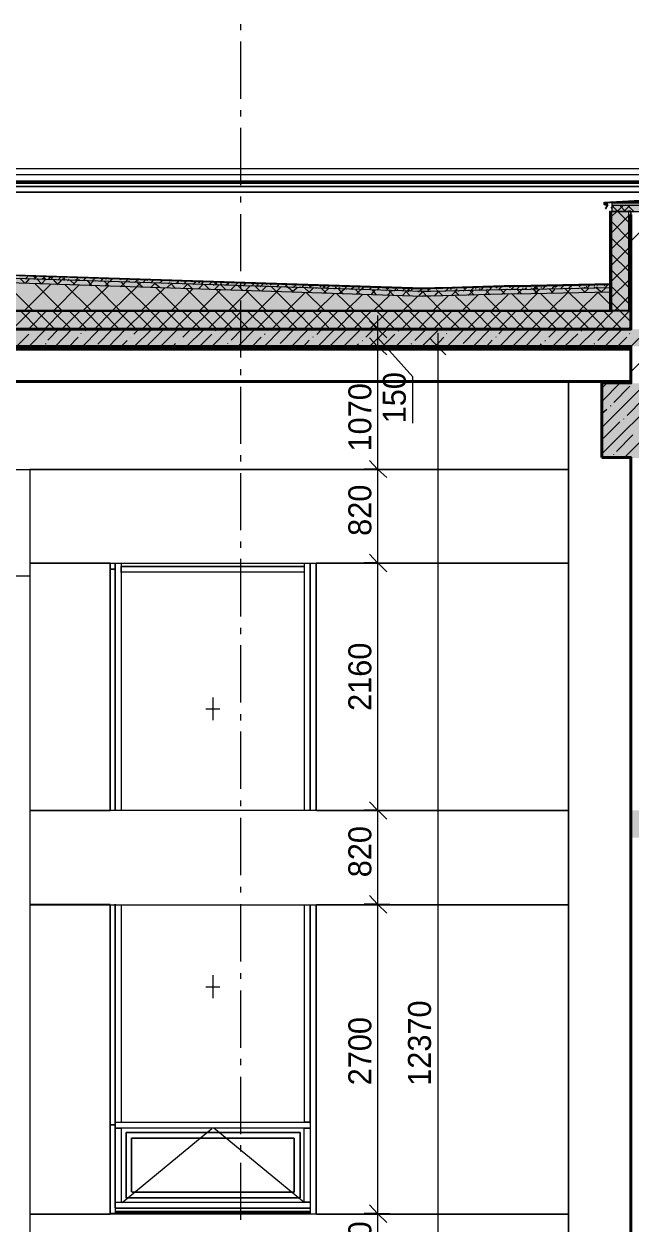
# Model space of a CAD drawing. Header units: millimetres. Extents: x -135211 to 49383, y -8033 to 228499.
# Drawn here: x -31944 to -26647, y 11553 to 22027 of the extents above; entities that cross this region are included whole.
import ezdxf

# ---------------------------------------------------------------- set-up
doc = ezdxf.new("R2010")
doc.units = ezdxf.units.MM
doc.layers.add('PDF _Геометрия', color=7, linetype='Continuous', true_color=0x1d1d1d)
doc.layers.add('PDF _Сплошная заливка', color=7, linetype='Continuous', true_color=0xffffff)
doc.layers.add('PDF _Текст', color=7, linetype='Continuous')

msp = doc.modelspace()

# ---------------------------------------------------------------- hatches: boundary and pattern name
at = {"layer": 'PDF _Сплошная заливка', "transparency": 33554559}
h = msp.add_hatch(color=256, dxfattribs=at)
h.paths.add_polyline_path([(-26864.4, 20440.4), (-26860.2, 20436.2), (-26860.2, 20440.4)])
h.paths.add_polyline_path([(-26877.1, 20423.5), (-26872.9, 20419.2), (-26872.9, 20423.5)])
h.paths.add_polyline_path([(-26860.2, 20448.9), (-26856, 20444.6), (-26856, 20448.9)])
h.paths.add_polyline_path([(-26868.7, 20427.7), (-26864.4, 20436.2), (-26868.7, 20436.2)])
h.paths.add_polyline_path([(-26872.9, 20427.7), (-26868.7, 20423.5), (-26868.7, 20427.7)])
h.paths.add_polyline_path([(-26881.4, 20457.3), (-26881.4, 20472.7), (-26882.7, 20472.7), (-26882.7, 20453.5), (-26851.8, 20457.3)])
h = msp.add_hatch(color=256, dxfattribs=at)
h.paths.add_polyline_path([(-33514.6, 19877.4), (-33628.9, 19873.2), (-33739, 19868.9), (-33967.5, 19860.5), (-34077.6, 19856.2), (-34306.2, 19847.8), (-34416.2, 19843.5), (-34530.5, 19839.3), (-34640.6, 19835.1), (-34869.2, 19826.6), (-34979.2, 19822.4), (-35207.8, 19813.9), (-35317.9, 19809.7), (-35546.5, 19801.2), (-35656.5, 19797), (-35770.8, 19792.7), (-35880.9, 19788.5), (-36109.5, 19780), (-36219.5, 19775.8), (-36448.1, 19767.3), (-36558.2, 19763.1), (-36672.5, 19758.9), (-36782.5, 19754.6), (-37011.1, 19746.2), (-37121.2, 19741.9), (-37349.8, 19733.5), (-37459.8, 19729.2), (-37688.4, 19720.8), (-37798.5, 19716.5), (-37798.5, 19720.8), (-37989, 19725), (-38378.4, 19733.5), (-38568.9, 19737.7), (-38958.3, 19746.2), (-39148.8, 19750.4), (-39538.3, 19758.9), (-39728.7, 19763.1), (-40118.2, 19771.6), (-40308.7, 19775.8), (-40698.1, 19784.3), (-40888.6, 19788.5), (-41278.1, 19797), (-41477, 19801.2), (-42289.8, 19818.1), (-42488.7, 19822.4), (-43504.6, 19843.5), (-43703.6, 19847.8), (-44516.4, 19864.7), (-44719.5, 19864.7), (-44719.5, 19839.3), (-44512.1, 19839.3), (-44308.9, 19835.1), (-44101.5, 19830.8), (-43695.1, 19822.4), (-43487.7, 19818.1), (-43284.5, 19813.9), (-43077.1, 19809.7), (-42670.7, 19801.2), (-42463.3, 19797), (-42056.9, 19788.5), (-41849.5, 19784.3), (-41646.3, 19780), (-41438.9, 19775.8), (-41032.5, 19767.3), (-40825.1, 19763.1), (-40621.9, 19758.9), (-40414.5, 19754.6), (-40008.1, 19746.2), (-39800.7, 19741.9), (-39394.3, 19733.5), (-39186.9, 19729.2), (-38983.7, 19725), (-38776.3, 19720.8), (-38369.9, 19712.3), (-38162.5, 19708.1), (-37756.1, 19699.6), (-37688.4, 19695.4), (-37688.4, 19699.6), (-37569.9, 19703.8), (-37455.6, 19708.1), (-37337.1, 19712.3), (-37108.5, 19720.8), (-36990, 19725), (-36761.4, 19733.5), (-36642.8, 19737.7), (-36414.3, 19746.2), (-36295.7, 19750.4), (-36067.1, 19758.9), (-35948.6, 19763.1), (-35720, 19771.6), (-35601.5, 19775.8), (-35487.2, 19780), (-35368.7, 19784.3), (-35140.1, 19792.7), (-35021.6, 19797), (-34793, 19805.4), (-34674.5, 19809.7), (-34445.9, 19818.1), (-34327.4, 19822.4), (-34098.8, 19830.8), (-33980.2, 19835.1), (-33751.7, 19843.5), (-33633.1, 19847.8), (-33518.8, 19852), (-33269.1, 19852), (-33133.6, 19847.8), (-33002.4, 19843.5), (-32866.9, 19839.3), (-32735.7, 19835.1), (-32600.3, 19830.8), (-32469, 19826.6), (-32333.6, 19822.4), (-32202.4, 19818.1), (-32066.9, 19813.9), (-31935.7, 19809.7), (-31800.2, 19805.4), (-31669, 19801.2), (-31533.5, 19797), (-31402.3, 19792.7), (-31266.8, 19788.5), (-31135.6, 19784.3), (-31000.2, 19780), (-30868.9, 19775.8), (-30733.5, 19771.6), (-30602.3, 19767.3), (-30466.8, 19763.1), (-30335.6, 19758.9), (-30200.1, 19754.6), (-30068.9, 19750.4), (-29933.4, 19746.2), (-29802.2, 19741.9), (-29666.7, 19737.7), (-29535.5, 19733.5), (-29400.1, 19729.2), (-29268.8, 19725), (-29133.4, 19720.8), (-29002.2, 19716.5), (-28866.7, 19712.3), (-28735.5, 19708.1), (-28600, 19703.8), (-28468.8, 19699.6), (-28396.8, 19695.4), (-28396.8, 19699.6), (-28219, 19703.8), (-27351.3, 19725), (-27088.8, 19729.2), (-26830.6, 19729.2), (-26830.6, 19754.6), (-27038, 19754.6), (-27249.7, 19750.4), (-27457.1, 19746.2), (-27668.7, 19741.9), (-27825.4, 19737.7), (-28307.9, 19725), (-28595.8, 19720.8), (-28595.8, 19725), (-28858.2, 19733.5), (-28985.2, 19737.7), (-29247.7, 19746.2), (-29374.7, 19750.4), (-29637.1, 19758.9), (-29764.1, 19763.1), (-30026.6, 19771.6), (-30153.5, 19775.8), (-30416, 19784.3), (-30543, 19788.5), (-30936.7, 19801.2), (-31063.7, 19805.4), (-31326.1, 19813.9), (-31453.1, 19818.1), (-31715.5, 19826.6), (-31842.5, 19830.8), (-32105, 19839.3), (-32232, 19843.5), (-32494.4, 19852), (-32621.4, 19856.2), (-32883.9, 19864.7), (-33010.9, 19868.9), (-33273.3, 19877.4)])
h.paths.add_polyline_path([(-49883.9, 19979), (-50082.1, 19983.1), (-50483, 19983.1), (-50483, 19962), (-50281.8, 19962), (-49659.5, 19949.3), (-49456.3, 19945.1), (-48834.1, 19932.4), (-48630.9, 19928.2), (-48008.6, 19915.5), (-47805.4, 19911.3), (-47183.2, 19898.6), (-46980, 19894.3), (-46357.7, 19881.6), (-46154.5, 19877.4), (-46014.9, 19873.2), (-45879.4, 19868.9), (-45879.4, 19894.3), (-46277.3, 19902.8), (-46480.5, 19907), (-46878.4, 19915.5), (-47081.6, 19919.7), (-47479.5, 19928.2), (-47682.7, 19932.4), (-48080.6, 19940.9), (-48283.8, 19945.1), (-48681.7, 19953.6), (-48884.9, 19957.8), (-49282.8, 19966.3), (-49486, 19970.5)])
h = msp.add_hatch(color=256, dxfattribs=at)
h.paths.add_polyline_path([(-33518.8, 19852), (-33633.1, 19847.8), (-33751.7, 19843.5), (-33980.2, 19835.1), (-34098.8, 19830.8), (-34327.4, 19822.4), (-34445.9, 19818.1), (-34674.5, 19809.7), (-34793, 19805.4), (-35021.6, 19797), (-35140.1, 19792.7), (-35368.7, 19784.3), (-35487.2, 19780), (-35601.5, 19775.8), (-35720, 19771.6), (-35948.6, 19763.1), (-36067.1, 19758.9), (-36295.7, 19750.4), (-36414.3, 19746.2), (-36642.8, 19737.7), (-36761.4, 19733.5), (-36990, 19725), (-37108.5, 19720.8), (-37337.1, 19712.3), (-37455.6, 19708.1), (-37569.9, 19703.8), (-37688.4, 19699.6), (-37798.5, 19695.4), (-37798.5, 19699.6), (-38204.8, 19708.1), (-38412.3, 19712.3), (-38818.6, 19720.8), (-39026.1, 19725), (-39432.4, 19733.5), (-39639.9, 19737.7), (-40046.2, 19746.2), (-40253.6, 19750.4), (-40660, 19758.9), (-40867.4, 19763.1), (-41070.6, 19767.3), (-41278.1, 19771.6), (-41477, 19775.8), (-42289.8, 19792.7), (-42488.7, 19797), (-43504.6, 19818.1), (-43703.6, 19822.4), (-44516.4, 19839.3), (-44719.5, 19839.3), (-44719.5, 19801.2), (-44520.6, 19801.2), (-37756.1, 19657.3), (-37684.2, 19653), (-37684.2, 19657.3), (-37455.6, 19665.7), (-37345.5, 19670), (-37116.9, 19678.4), (-37006.9, 19682.7), (-36892.6, 19686.9), (-36782.5, 19691.1), (-36553.9, 19699.6), (-36443.9, 19703.8), (-36329.6, 19708.1), (-36219.5, 19712.3), (-35990.9, 19720.8), (-35880.9, 19725), (-35766.6, 19729.2), (-35656.5, 19733.5), (-35428, 19741.9), (-35317.9, 19746.2), (-35203.6, 19750.4), (-35093.5, 19754.6), (-34865, 19763.1), (-34754.9, 19767.3), (-34640.6, 19771.6), (-34530.5, 19775.8), (-34302, 19784.3), (-34191.9, 19788.5), (-34077.6, 19792.7), (-33967.5, 19797), (-33739, 19805.4), (-33628.9, 19809.7), (-33514.6, 19813.9), (-33273.3, 19813.9), (-33010.9, 19805.4), (-32883.9, 19801.2), (-32621.4, 19792.7), (-32494.4, 19788.5), (-32232, 19780), (-32105, 19775.8), (-31842.5, 19767.3), (-31715.5, 19763.1), (-31453.1, 19754.6), (-31326.1, 19750.4), (-31063.7, 19741.9), (-30936.7, 19737.7), (-30543, 19725), (-30416, 19720.8), (-30153.5, 19712.3), (-30026.6, 19708.1), (-29764.1, 19699.6), (-29637.1, 19695.4), (-29374.7, 19686.9), (-29247.7, 19682.7), (-28985.2, 19674.2), (-28858.2, 19670), (-28595.8, 19661.5), (-28468.8, 19657.3), (-28396.8, 19653), (-28396.8, 19657.3), (-28219, 19661.5), (-27004.1, 19691.1), (-26830.6, 19691.1), (-26830.6, 19729.2), (-27038, 19729.2), (-27249.7, 19725), (-27457.1, 19720.8), (-27668.7, 19716.5), (-28265.6, 19703.8), (-28600, 19699.6), (-28600, 19703.8), (-28735.5, 19708.1), (-28866.7, 19712.3), (-29002.2, 19716.5), (-29133.4, 19720.8), (-29268.8, 19725), (-29400.1, 19729.2), (-29535.5, 19733.5), (-29666.7, 19737.7), (-29802.2, 19741.9), (-29933.4, 19746.2), (-30068.9, 19750.4), (-30200.1, 19754.6), (-30335.6, 19758.9), (-30466.8, 19763.1), (-30602.3, 19767.3), (-30733.5, 19771.6), (-30868.9, 19775.8), (-31000.2, 19780), (-31135.6, 19784.3), (-31266.8, 19788.5), (-31402.3, 19792.7), (-31533.5, 19797), (-31669, 19801.2), (-31800.2, 19805.4), (-31935.7, 19809.7), (-32066.9, 19813.9), (-32202.4, 19818.1), (-32333.6, 19822.4), (-32469, 19826.6), (-32600.3, 19830.8), (-32735.7, 19835.1), (-32866.9, 19839.3), (-33002.4, 19843.5), (-33133.6, 19847.8), (-33269.1, 19852)])
h.paths.add_polyline_path([(-49883.9, 19953.6), (-50082.3, 19957.7), (-50483, 19957.7), (-50483, 19923.9), (-50290.3, 19923.9), (-50091.3, 19919.7), (-49896.6, 19915.5), (-49697.6, 19911.3), (-49502.9, 19907), (-49304, 19902.8), (-49109.2, 19898.6), (-48910.3, 19894.3), (-48715.6, 19890.1), (-48516.6, 19885.9), (-48321.9, 19881.6), (-47924, 19873.2), (-47729.3, 19868.9), (-47530.3, 19864.7), (-47335.6, 19860.5), (-47136.6, 19856.2), (-46941.9, 19852), (-46742.9, 19847.8), (-46548.2, 19843.5), (-46349.3, 19839.3), (-46154.5, 19835.1), (-45879.4, 19830.8), (-45879.4, 19868.9), (-46277.3, 19877.4), (-46480.5, 19881.6), (-46878.4, 19890.1), (-47081.6, 19894.3), (-47479.5, 19902.8), (-47682.7, 19907), (-48080.6, 19915.5), (-48283.8, 19919.7), (-48681.7, 19928.2), (-48884.9, 19932.4), (-49282.8, 19940.9), (-49486, 19945.1)])
h = msp.add_hatch(color=256, dxfattribs=at)
h.paths.add_polyline_path([(-33514.6, 19813.9), (-33628.9, 19809.7), (-33739, 19805.4), (-33967.5, 19797), (-34077.6, 19792.7), (-34191.9, 19788.5), (-34302, 19784.3), (-34530.5, 19775.8), (-34640.6, 19771.6), (-34754.9, 19767.3), (-34865, 19763.1), (-35093.5, 19754.6), (-35203.6, 19750.4), (-35317.9, 19746.2), (-35428, 19741.9), (-35656.5, 19733.5), (-35766.6, 19729.2), (-35880.9, 19725), (-35990.9, 19720.8), (-36219.5, 19712.3), (-36329.6, 19708.1), (-36443.9, 19703.8), (-36553.9, 19699.6), (-36782.5, 19691.1), (-36892.6, 19686.9), (-37006.9, 19682.7), (-37116.9, 19678.4), (-37345.5, 19670), (-37455.6, 19665.7), (-37798.5, 19653), (-37798.5, 19657.3), (-37989, 19661.5), (-38378.4, 19670), (-38568.9, 19674.2), (-38958.3, 19682.7), (-39148.8, 19686.9), (-39538.3, 19695.4), (-39728.7, 19699.6), (-40118.2, 19708.1), (-40308.7, 19712.3), (-40698.1, 19720.8), (-40888.6, 19725), (-41278.1, 19733.5), (-41477, 19737.7), (-42289.8, 19754.6), (-42488.7, 19758.9), (-43504.6, 19780), (-43703.6, 19784.3), (-44516.4, 19801.2), (-44719.5, 19801.2), (-44719.5, 19526), (-26830.6, 19526), (-26830.6, 19691.1), (-27038, 19691.1), (-27249.7, 19686.9), (-27457.1, 19682.7), (-27668.7, 19678.4), (-27825.4, 19674.2), (-28307.9, 19661.5), (-28595.8, 19657.3), (-28595.8, 19661.5), (-28858.2, 19670), (-28985.2, 19674.2), (-29247.7, 19682.7), (-29374.7, 19686.9), (-29637.1, 19695.4), (-29764.1, 19699.6), (-30026.6, 19708.1), (-30153.5, 19712.3), (-30416, 19720.8), (-30543, 19725), (-30936.7, 19737.7), (-31063.7, 19741.9), (-31326.1, 19750.4), (-31453.1, 19754.6), (-31715.5, 19763.1), (-31842.5, 19767.3), (-32105, 19775.8), (-32232, 19780), (-32494.4, 19788.5), (-32621.4, 19792.7), (-32883.9, 19801.2), (-33010.9, 19805.4), (-33273.3, 19813.9)])
h.paths.add_polyline_path([(-49883.9, 19915.5), (-50081.5, 19919.6), (-50483, 19919.6), (-50483, 19526), (-45879.4, 19526), (-45879.4, 19830.8), (-46277.3, 19839.3), (-46480.5, 19843.5), (-46878.4, 19852), (-47081.6, 19856.2), (-47479.5, 19864.7), (-47682.7, 19868.9), (-48080.6, 19877.4), (-48283.8, 19881.6), (-48681.7, 19890.1), (-48884.9, 19894.3), (-49282.8, 19902.8), (-49486, 19907)])
h = msp.add_hatch(color=256, dxfattribs=at)
h.paths.add_polyline_path([(-45879.4, 19365.2), (-45879.4, 19525.2), (-50648.6, 19525.2), (-50648.6, 19365.2)])
h.paths.add_polyline_path([(-26648.6, 19365.2), (-26648.6, 19525.2), (-44719.5, 19525.2), (-44719.5, 19365.2)])
h = msp.add_hatch(color=256, dxfattribs=at)
h.paths.add_polyline_path([(-45498.4, 19212.8), (-45498.4, 19361.8), (-50895.1, 19361.8), (-50895.1, 19212.8)])
h.paths.add_polyline_path([(-26398.8, 19212.8), (-26398.8, 19361.8), (-45100.5, 19361.8), (-45100.5, 19212.8)])
h = msp.add_hatch(color=256, dxfattribs=at)
h.paths.add_polyline_path([(-93497.2, 14924.7), (-93497.2, 15163.3), (-103545.2, 15163.3), (-103545.2, 14924.7)])
h.paths.add_polyline_path([(-5550.9, 14924.7), (-5550.9, 15163.3), (-25450.6, 15163.3), (-25450.6, 14924.7)])
h.paths.add_polyline_path([(-26102.5, 14924.7), (-26102.5, 15163.3), (-26352.2, 15163.3), (-26352.2, 14924.7)])
h.paths.add_polyline_path([(-26398.8, 14924.7), (-26398.8, 15163.3), (-26648.6, 15163.3), (-26648.6, 14924.7)])

# ---------------------------------------------------------------- linework, layer by layer
at = {"layer": 'PDF _Геометрия', "color": 7, "lineweight": 9}
for points in [[(-30051.3, 21972.4), (-30051.3, 22027.4)], [(-30051.3, 21375.5), (-30051.3, 21875)], [(-30051.3, 21218.9), (-30051.3, 21273.9)], [(-30051.3, 20622), (-30051.3, 21121.5)], [(-26445.1, 20761.8), (-44737.5, 20761.8)], [(-26445.1, 20711), (-44737.5, 20711)], [(-26445.1, 20656), (-44737.5, 20656)], [(-26445.1, 20643.3), (-44737.5, 20643.3)], [(-44737.5, 20639.1), (-26445.1, 20639.1)], [(-30051.3, 20469.6), (-30051.3, 20520.4)], [(-26817.8, 20391.5), (-26445.1, 20391.5), (-26445.1, 20442.3), (-26445.1, 20463.5), (-26445.1, 20467.7), (-26445.1, 20471.9), (-26817.8, 20471.9)], [(-26445.1, 20467.7), (-26817.8, 20467.7)], [(-26445.1, 20463.5), (-26817.8, 20463.5)], [(-26445.1, 20442.3), (-26817.8, 20442.3)], [(-26813.6, 20469.8), (-26813.6, 20465.6), (-26813.6, 20461.4), (-26813.6, 20440.2), (-26813.6, 20389.4)], [(-30051.3, 19868.5), (-30051.3, 20368)], [(-26835.1, 19524.1), (-26831.2, 19524.1), (-26831.2, 20391.9), (-26835.1, 20391.9)], [(-26831.2, 20389.7), (-26831.2, 19521.9)], [(-26831.2, 19758.9), (-26831.2, 20338.9)], [(-26826.3, 19521.7), (-26822.4, 19521.7), (-26822.4, 20389.5), (-26826.3, 20389.5)], [(-26822.1, 19521.5), (-26813.6, 19521.5), (-26813.6, 20389.4), (-26822.1, 20389.4)], [(-26816.8, 19523.2), (-26664.5, 19523.2), (-26664.5, 20391.1), (-26816.8, 20391.1)], [(-26667.9, 19525.2), (-26646.9, 19525.2), (-26646.9, 20393), (-26667.9, 20393)], [(-26646.9, 20393), (-26646.9, 20363.3)], [(-28463.2, 19722), (-33399, 19878.6)], [(-44712.7, 19521.7), (-26822.4, 19521.7), (-26822.4, 19686.8), (-26822.4, 19724.9), (-26822.4, 19750.3), (-26822.4, 19754.5), (-26822.4, 19758.8), (-27660.4, 19741.8)], [(-30051.3, 19716.1), (-30051.3, 19767)], [(-28393, 19722.9), (-28465, 19722.9)], [(-28252.6, 19726.8), (-28464.4, 19722.6)], [(-27664.7, 19744), (-28393.2, 19722.9)], [(-30051.3, 19115), (-30051.3, 19614.6)], [(-44718.4, 19364.3), (-26646.9, 19364.3), (-26646.9, 19525.2), (-44718.4, 19525.2)], [(-28858, 19483.6), (-28858, 19212.7), (-28858, 18141.7), (-28858, 17324.7), (-28858, 15165.8), (-28858, 14344.6), (-28858, 11644.2), (-28858, 10962.4), (-28858, 10145.6), (-28858, 7444.6), (-28858, 6843.5), (-28858, 6475.4), (-28858, 3224.6)], [(-28858, 19365.1), (-28976.4, 19365.1)], [(-28858.4, 19365.4), (-28752.7, 19365.4)], [(-28550.9, 18542.6), (-28550.9, 18948.9), (-28855.9, 19287.6)], [(-28331.5, 19332.3), (-28331.5, 6721.4)], [(-26646.9, 19364.3), (-26646.9, 19364.3)], [(-50648.6, 19199.2), (-26646.9, 19199.2), (-26646.9, 19182.3), (-50648.6, 19182.3), (-26646.9, 19182.3)], [(-27190.9, 19195.8), (-27190.9, 19208.6), (-50093.8, 19208.6)], [(-28858, 19212.7), (-28976.4, 19212.7)], [(-28858.4, 19213), (-28752.7, 19213)], [(-28331.5, 19209.5), (-28449.9, 19209.5)], [(-28336.4, 19212.1), (-28226.3, 19212.1)], [(-30051.3, 18962.7), (-30051.3, 19013.5)], [(-26646.9, 18911.4), (-50648.6, 18911.4), (-26646.9, 18911.4), (-26646.9, 18898.7), (-50648.6, 18898.7)], [(-32042.3, 18137.5), (-27190.9, 18137.5), (-27190.9, 18895.3), (-27190.9, 6838.9), (-27190.9, 7439.9), (-31894, 7439.9), (-27190.9, 7439.9), (-27190.9, 10140.4), (-31894, 10140.4), (-27190.9, 10140.4), (-27190.9, 10957.9), (-31894, 10957.9), (-27190.9, 10957.9), (-27190.9, 11639.2), (-27190.9, 14340.1), (-29392.6, 14340.1)], [(-30051.3, 18361.6), (-30051.3, 18861.1)], [(-30051.3, 18209.2), (-30051.3, 18264.2)], [(-31894, 17320.4), (-27190.9, 17320.4), (-27190.9, 18137.5), (-31894, 18137.5)], [(-31893.8, 18137.3), (-31893.8, 17320.2), (-31893.8, 15161.2), (-31893.8, 14339.9), (-31893.8, 11639.3)], [(-28858, 18141.7), (-28976.4, 18141.7)], [(-28858.4, 18142), (-28752.7, 18142)], [(-30051.3, 17608.1), (-30051.3, 18107.6)], [(-30051.3, 17455.7), (-30051.3, 17510.7)], [(-31894.7, 15161.7), (-31191.9, 15161.7), (-31191.9, 15839), (-31191.9, 17320.7), (-31191.9, 15161.7), (-31191.9, 17265.6), (-31191.9, 17320.7), (-31894.7, 17320.7)], [(-29498.5, 17293.4), (-31098.7, 17293.4), (-29498.5, 17293.4), (-29498.5, 17242.6), (-31098.7, 17242.6)], [(-31095.4, 17321.1), (-31095.4, 17266.1), (-31095.4, 15162.2)], [(-31095.4, 17240.7), (-31095.4, 17291.5)], [(-30051.3, 16854.6), (-30051.3, 17358.3)], [(-29498.5, 17323.1), (-29498.5, 17268), (-29498.5, 15164.1)], [(-29393.2, 17321), (-29393.2, 17265.9), (-29393.2, 15162)], [(-29392.6, 15161.4), (-27190.9, 15161.4), (-27190.9, 17320.4), (-29392.6, 17320.4)], [(-28858, 17324.7), (-28976.4, 17324.7)], [(-28858.4, 17325), (-28752.7, 17325)], [(-32393.5, 17210.2), (-31893.8, 17210.2), (-31893.8, 6838.4), (-31893.8, 7439.4), (-31893.8, 10140.1), (-31893.8, 10957.4)], [(-30051.3, 16702.2), (-30051.3, 16757.2)], [(-30051.3, 16105.3), (-30051.3, 16604.8)], [(-30296.9, 16149.5), (-30296.9, 15950.6)], [(-30358.1, 16049.1), (-30235.5, 16049.1)], [(-30051.3, 15948.7), (-30051.3, 16003.7)], [(-30051.3, 15351.8), (-30051.3, 15851.3)], [(-30051.3, 15199.4), (-30051.3, 15250.2)], [(-31894, 14340.1), (-27190.9, 14340.1), (-27190.9, 15161.4), (-31894, 15161.4)], [(-30051.3, 14598.3), (-30051.3, 15097.8)], [(-28858, 15165.8), (-28976.4, 15165.8)], [(-28858.4, 15166.1), (-28752.7, 15166.1)], [(-30051.3, 14445.9), (-30051.3, 14496.7)], [(-31191.9, 11639.2), (-31191.9, 11715.5), (-31191.9, 12414), (-31191.9, 14340.4), (-31894.7, 14340.4)], [(-31148, 11694.8), (-31148, 11745.5), (-31148, 12392.9), (-31148, 12443.6), (-31148, 14344.6), (-31148, 12418.6), (-31198.7, 12418.6), (-31148, 12418.6), (-31148, 11719.8), (-31148, 11644), (-31198.7, 11644)], [(-29393.2, 11716), (-29393.2, 11639.6), (-29393.2, 14340.7), (-29393.2, 11639.6), (-31192.4, 11639.6)], [(-31095.4, 14340.9), (-31095.4, 12440.2), (-31141.7, 12440.2)], [(-30051.3, 13844.8), (-30051.3, 14344.3)], [(-29498.5, 14342.9), (-29498.5, 12442.2)], [(-28858, 14344.6), (-28976.4, 14344.6)], [(-28858.4, 14344.9), (-28752.7, 14344.9)], [(-30296.9, 13723.8), (-30296.9, 13524.9)], [(-30051.3, 13692.4), (-30051.3, 13743.3)], [(-30358.1, 13623.5), (-30235.5, 13623.5)], [(-30051.3, 13091.3), (-30051.3, 13590.9)], [(-30051.3, 12939), (-30051.3, 12994)], [(-30051.3, 12337.8), (-30051.3, 12837.4)], [(-29445.9, 12432.6), (-29445.9, 12441.1), (-29445.9, 12390.3), (-29445.9, 11742.3), (-29445.9, 11692), (-31143.6, 11692), (-29445.9, 11692), (-31143.6, 11692)], [(-31143.6, 12441.1), (-29445.9, 12441.1), (-29496.8, 12441.1)], [(-29445.9, 12402.9), (-29445.9, 12390.3), (-31143.6, 12390.3)], [(-31141.7, 12389.5), (-31095.4, 12389.5), (-31095.4, 11741.7), (-31141.7, 11741.7)], [(-31089.1, 11739.9), (-30305.7, 12387.6)], [(-30286.2, 12391.5), (-29498.5, 11743.8), (-29498.5, 12391.5)], [(-29496.8, 12390.3), (-29445.9, 12390.3), (-29445.9, 11742.3), (-29496.8, 11742.3)], [(-30051.3, 12185.3), (-30051.3, 12240.3)], [(-30051.3, 11588.5), (-30051.3, 12087.8)], [(-31143.6, 11742.3), (-29445.9, 11742.3), (-29445.9, 11729.6)], [(-30130.2, 11640.4), (-31192.6, 11640.4)], [(-29445.9, 11649.4), (-31143.6, 11649.4)], [(-29445.9, 11717.5), (-29445.9, 11641.1)], [(-28858, 11644.2), (-28976.4, 11644.2)], [(-28858.4, 11644), (-28752.7, 11644)]]:
    msp.add_lwpolyline(points, dxfattribs=at)
for points in [[(-26445.1, 20647.5), (-44737.5, 20647.5)], [(-44737.5, 20609.4), (-26445.1, 20609.4)], [(-44737.5, 20558.6), (-26445.1, 20558.6)], [(-31148, 17269.7), (-31148, 15165.8), (-31148, 17269.7), (-31148, 17324.7), (-31148, 17269.7), (-31198.7, 17269.7)], [(-29445.9, 17267), (-29445.9, 17322)], [(-29393.2, 15162), (-29393.2, 17321), (-29393.2, 15839.3)], [(-29445.9, 15163.1), (-29445.9, 17267)], [(-31191.9, 14340.4), (-31191.9, 11639.2), (-31894.7, 11639.2), (-31191.9, 11639.2)], [(-29445.9, 12441.1), (-29445.9, 14341.8)], [(-31053.1, 11780.2), (-29533.6, 11780.2), (-29533.6, 12351.3), (-31053.1, 12351.3), (-29533.6, 12351.3), (-29533.6, 11780.2)], [(-31051.5, 12350.2), (-31051.5, 11778.7)], [(-31007.6, 12304.1), (-31007.6, 11833.8)], [(-31004.5, 11831.9), (-29586.2, 11831.9), (-29586.2, 12301.7), (-31004.5, 12301.7), (-29586.2, 12301.7), (-29586.2, 11831.9)], [(-29445.9, 11662.1), (-31143.6, 11662.1)], [(-31143.6, 11662.1), (-29445.9, 11662.1)], [(-27190.9, 11639.2), (-29392.6, 11639.2)]]:
    msp.add_lwpolyline(points, close=True, dxfattribs=at)
at = {"layer": 'PDF _Геометрия', "color": 7, "lineweight": 20}
for points in [[(-26883.8, 20473.3), (-26883.8, 20452.1)], [(-26869.6, 20417.7), (-26848.7, 20455.8), (-26878.1, 20455.8)], [(-26878.1, 20449.3), (-26848.7, 20449.3), (-26869.6, 20415.4)], [(-26873.3, 20465.8), (-26462.7, 20491.2), (-26877.9, 20470)], [(-26875.1, 20454), (-26875.1, 20466.7)], [(-26870.2, 20415.7), (-26866.3, 20415.7)], [(-28463.2, 19717.7), (-33399, 19878.6)], [(-28463.2, 19713.5), (-33399, 19874.4)], [(-28463.2, 19692.3), (-33399, 19849)], [(-28463.2, 19650), (-33399, 19810.8)], [(-28393, 19718.7), (-28465, 19718.7)], [(-28393, 19714.4), (-28465, 19714.4)], [(-28393, 19693.3), (-28465, 19693.3)], [(-27664.7, 19739.8), (-28393.2, 19718.7)], [(-27664.7, 19735.6), (-28393.2, 19714.4)], [(-27664.7, 19710.2), (-28393.2, 19693.2)], [(-26822.4, 19754.5), (-27660.4, 19737.6)], [(-26822.4, 19750.3), (-27660.4, 19733.4)], [(-26822.4, 19724.9), (-27660.4, 19707.9)], [(-28393, 19651), (-28465, 19651)], [(-27664.7, 19672), (-28393.2, 19650.9)], [(-26822.4, 19686.8), (-27660.4, 19669.9)], [(-44718.4, 19364.3), (-26646.9, 19364.3)]]:
    msp.add_lwpolyline(points, dxfattribs=at)
at = {"layer": 'PDF _Геометрия', "lineweight": 9}
for points in [[(-26879, 20449.8), (-26875.1, 20454)], [(-26861.4, 20470.6), (-26857.5, 20470.6)], [(-26848.7, 20449.3), (-26848.7, 20453.5)], [(-26835.1, 20472.4), (-26831.2, 20476.6)], [(-26821.6, 20418.9), (-26796.1, 20444.3)], [(-26761, 20390.6), (-26811.9, 20441.4)], [(-26808.8, 20474.1), (-26804.9, 20478.3)], [(-26773.7, 20475.5), (-26769.8, 20475.5)], [(-26768.1, 20389.8), (-26717.1, 20440.7)], [(-26743.4, 20477.2), (-26743.4, 20481.4)], [(-26690.8, 20389.3), (-26741.8, 20440.2)], [(-26708.4, 20474.4), (-26708.4, 20478.5)], [(-26706.7, 20393.2), (-26655.7, 20443.9)], [(-26682, 20480.3), (-26682, 20480.3)], [(-26624.5, 20386.1), (-26620.6, 20390.2), (-26671.6, 20441.1)], [(-26655.7, 20482.1), (-26655.7, 20486.2)], [(-26816.8, 20204.8), (-26664.5, 20357.2)], [(-26816.1, 20348.5), (-26769.8, 20390.8)], [(-26664.5, 20293.7), (-26761.9, 20391.1)], [(-26647.5, 20130.8), (-26418.8, 20363.6)], [(-26646.9, 20359.1), (-26646.9, 20363.3)], [(-26664.5, 20149.8), (-26816.8, 20302.2)], [(-26816.8, 20065.1), (-26664.5, 20213.3)], [(-26664.5, 20010.1), (-26816.8, 20158.2)], [(-26816.8, 19921.2), (-26664.5, 20073.6)], [(-26664.5, 19870.4), (-26816.8, 20018.6)], [(-26816.8, 19781.5), (-26664.5, 19929.7)], [(-31937.7, 19766.1), (-31975.6, 19804.2)], [(-31932.5, 19803.6), (-31911.4, 19824.8)], [(-31931.7, 19763.4), (-31893.8, 19805.7)], [(-31858.6, 19817.5), (-31849.9, 19826)], [(-31857.9, 19797.9), (-31832.4, 19823.3)], [(-31853.6, 19815), (-31841.2, 19815), (-31845.5, 19823.5)], [(-31788.5, 19757.1), (-31830.8, 19799.4)], [(-31828, 19806.2), (-31823.6, 19806.2)], [(-31814.8, 19797.6), (-31814.8, 19797.6)], [(-31791.4, 19758.8), (-31753.4, 19801.1)], [(-31787.7, 19798.9), (-31762.2, 19820.1)], [(-31770.9, 19798.9), (-31762.2, 19807.4), (-31762.2, 19798.9)], [(-31730.8, 19808.8), (-31718.3, 19808.8), (-31722.7, 19817.3)], [(-31727, 19806.5), (-31718.3, 19815)], [(-31713.9, 19814.8), (-31709.6, 19814.8)], [(-31704.5, 19804.1), (-31692, 19821)], [(-31687.6, 19795.5), (-31683.2, 19799.7)], [(-31648.1, 19754.8), (-31686.1, 19797.2)], [(-31643, 19796.6), (-31621.8, 19817.8)], [(-31604.2, 19796.1), (-31595.5, 19808.8)], [(-31599.2, 19793.6), (-31586.7, 19793.6), (-31591.1, 19806.3)], [(-31591.1, 19810.5), (-31586.7, 19810.5)], [(-31564.1, 19788.7), (-31551.6, 19801.4)], [(-31493.9, 19791.8), (-31472.7, 19813)], [(-31423.7, 19788.6), (-31402.5, 19814)], [(-31349.1, 19787), (-31323.5, 19808.2)], [(-31274.6, 19783.8), (-31253.3, 19805)], [(-31227, 19797.9), (-31227, 19802.1)], [(-31205, 19799.7), (-31200.7, 19799.7)], [(-31195.6, 19775.7), (-31174.3, 19801.1)], [(-31108.5, 19793.6), (-31104.1, 19797.9)], [(-31059.7, 19775.7), (-31034, 19801.2)], [(-26664.5, 19726.5), (-26816.8, 19878.9)], [(-31867.5, 19525.8), (-32113.1, 19771.3)], [(-31709.6, 19757.9), (-31942.4, 19525.1)], [(-31613, 19525.5), (-31849.9, 19762.6)], [(-31463.9, 19749.3), (-31688, 19525)], [(-31651.1, 19751.8), (-31613, 19794.1)], [(-31358.6, 19525.3), (-31587.3, 19753.9)], [(-31499, 19750), (-31541.4, 19792.3)], [(-31519.5, 19749.7), (-31481.4, 19787.8)], [(-31472.6, 19787.4), (-31463.9, 19795.9), (-31463.9, 19787.4)], [(-31209.4, 19738.3), (-31429.7, 19522.4)], [(-31424.4, 19792.7), (-31420, 19792.7)], [(-31349.8, 19742.9), (-31387.9, 19785.3)], [(-31379.2, 19745.1), (-31341, 19783.1)], [(-31104.1, 19525), (-31324, 19745.2)], [(-31319.1, 19784.5), (-31314.7, 19788.8)], [(-31200.7, 19738.1), (-31243.2, 19780.4)], [(-31238.8, 19738.1), (-31200.7, 19776.2)], [(-30963.8, 19729.7), (-31175.1, 19522.3)], [(-31126.1, 19777), (-31121.7, 19781.3)], [(-31102.9, 19733.5), (-31060.3, 19771.6)], [(-31060.3, 19735.8), (-31098.5, 19778.2)], [(-30840.9, 19522.2), (-31057, 19734)], [(-31051.5, 19775.7), (-31051.5, 19775.7)], [(-31025.2, 19781.7), (-31025.2, 19785.9)], [(-30980.1, 19771.9), (-30955, 19793.1)], [(-30966.9, 19731.4), (-30928.7, 19769.5)], [(-30955, 19776.1), (-30955, 19780.3)], [(-30911.1, 19731), (-30953.2, 19769.1)], [(-30950.6, 19792.9), (-30946.2, 19792.9)], [(-30718.1, 19721.2), (-30921.2, 19522.3)], [(-30906.1, 19768.6), (-30884.8, 19794.1)], [(-30871.6, 19791.8), (-30867.2, 19791.8)], [(-30836, 19769.6), (-30814.6, 19790.8)], [(-30835.4, 19729.3), (-30797.1, 19767.4)], [(-30762, 19726.3), (-30804.1, 19764.4)], [(-30586.5, 19522), (-30789.8, 19725.2)], [(-30760.8, 19763.8), (-30735.6, 19789.2)], [(-30698.8, 19724.7), (-30656.7, 19762.7)], [(-30691.8, 19765.3), (-30691.8, 19765.3)], [(-30687.4, 19758.6), (-30683, 19762.9)], [(-30678.6, 19777.7), (-30674.2, 19777.7)], [(-30678.6, 19769.2), (-30674.2, 19769.2)], [(-30674.2, 19788.5), (-30674.2, 19788.5)], [(-30674.2, 19788.5), (-30674.2, 19788.5)], [(-30621.6, 19719.7), (-30663.7, 19762.1)], [(-30472.4, 19712.6), (-30662.8, 19522.2)], [(-30621.6, 19772.4), (-30621.6, 19772.4)], [(-30616.7, 19761.6), (-30595.3, 19782.7)], [(-30599.7, 19770.1), (-30595.3, 19770.1)], [(-30554.1, 19717.7), (-30516.3, 19755.8)], [(-30546.5, 19758.3), (-30525.1, 19783.7)], [(-30332, 19521.8), (-30527.1, 19716.5)], [(-30472.4, 19715), (-30514.6, 19757.3)], [(-30471.3, 19756.8), (-30446.1, 19778)], [(-30428, 19779.7), (-30419.8, 19771.3)], [(-30424.2, 19777.5), (-30419.8, 19777.5)], [(-30422.5, 19715.6), (-30384.7, 19753.7)], [(-30415.4, 19768.8), (-30411, 19777.3)], [(-30226.7, 19710.6), (-30413.1, 19524.4)], [(-30401.1, 19753.5), (-30375.9, 19778.9)], [(-30323.3, 19707.8), (-30365.5, 19750.2)], [(-30327.2, 19754.5), (-30305.7, 19775.7)], [(-30292.6, 19751.8), (-30288.2, 19751.8)], [(-30283.2, 19762.3), (-30270.6, 19775)], [(-30282.2, 19711), (-30244.3, 19749.1)], [(-30278.9, 19759.8), (-30261.8, 19755.6), (-30266.3, 19772.5)], [(-30077.6, 19521.5), (-30263.6, 19707.8)], [(-30244.3, 19757.6), (-30244.3, 19757.6)], [(-30231.2, 19759.2), (-30226.7, 19759.2)], [(-30226.7, 19767.6), (-30226.7, 19771.9)], [(-30182.9, 19707.9), (-30225.2, 19750.2)], [(-30222.4, 19759), (-30218, 19759)], [(-30181.8, 19749.7), (-30156.5, 19770.9), (-30169.2, 19766.6)], [(-30165.3, 19751.8), (-30165.3, 19751.8)], [(-30164.8, 19764.3), (-30156.5, 19755.9)], [(-30161, 19758.2), (-30156.5, 19770.9)], [(-29981.1, 19702.1), (-30159, 19524.3)], [(-30141.9, 19704.1), (-30103.9, 19742.2)], [(-30102.9, 19741.6), (-30077.6, 19767.1)], [(-30077.6, 19744), (-30077.6, 19744)], [(-30077.6, 19744), (-30077.6, 19744)], [(-30033.7, 19700.8), (-30076.1, 19743.1)], [(-30028.3, 19738.4), (-30007.4, 19763.8)], [(-30010.3, 19702), (-29972.3, 19740)], [(-29831.9, 19526.1), (-30009.5, 19703.9)], [(-29958.1, 19739.4), (-29937.2, 19760.5)], [(-29954.7, 19737.4), (-29954.7, 19737.4)], [(-29884.6, 19696), (-29927, 19738.4)], [(-29919.6, 19749.8), (-29919.6, 19749.8)], [(-29914.8, 19749.4), (-29902.1, 19753.7), (-29906.5, 19745.3)], [(-29910.3, 19747.2), (-29902.1, 19742.9)], [(-29735.4, 19693.6), (-29904.9, 19524.3)], [(-29889, 19742.6), (-29884.6, 19742.6)], [(-29883.6, 19733.6), (-29858.2, 19759)], [(-29870, 19697.4), (-29831.9, 19735.4)], [(-29867, 19746.5), (-29867, 19750.7)], [(-29827.6, 19754.5), (-29823.1, 19754.5)], [(-29814.4, 19737.4), (-29814.4, 19741.6)], [(-29796.3, 19751.5), (-29788, 19755.7)], [(-29744.2, 19693.7), (-29786.7, 19736)], [(-29577.5, 19525.8), (-29746.6, 19695.1)], [(-29738.8, 19731.3), (-29717.8, 19756.8)], [(-29738.4, 19695.2), (-29700.3, 19733.3)], [(-29668.6, 19732.3), (-29647.7, 19753.4)], [(-29660.4, 19736.5), (-29647.7, 19740.7), (-29652.1, 19732.3)], [(-29655.9, 19734.2), (-29647.7, 19730)], [(-29595, 19689), (-29637.6, 19727)], [(-29602.5, 19690.6), (-29559.9, 19728.7)], [(-29595, 19724.8), (-29595, 19729)], [(-29594.1, 19726.5), (-29568.7, 19752)], [(-29586.2, 19754.6), (-29586.2, 19754.6)], [(-29585.7, 19754.5), (-29577.5, 19750.2), (-29577.5, 19754.5)], [(-29538, 19738.6), (-29533.6, 19738.6)], [(-29519.5, 19727.5), (-29498.5, 19748.7)], [(-29507.3, 19738.1), (-29507.3, 19738.1)], [(-29454.6, 19686.6), (-29496.6, 19724.8)], [(-29485.4, 19729.1), (-29480.9, 19729.1)], [(-29459.1, 19741.7), (-29454.6, 19750.2)], [(-29457.7, 19683.7), (-29419.5, 19721.8)], [(-29454.1, 19739.2), (-29445.9, 19739.2), (-29445.9, 19747.7)], [(-29449.3, 19724.2), (-29428.3, 19749.6)], [(-29424, 19741), (-29419.5, 19741)], [(-29397.2, 19721.1), (-29384.4, 19725.4), (-29388.9, 19721.1)], [(-29362.1, 19731.2), (-29349.3, 19743.9)], [(-29305.5, 19677.6), (-29347.5, 19719.9)], [(-29326.2, 19681.5), (-29287.9, 19719.6)], [(-29304.6, 19719.4), (-29279.1, 19740.6)], [(-29239.7, 19718.6), (-29235.3, 19718.6)], [(-29230.5, 19716.4), (-29217.7, 19733.3)], [(-29156.3, 19670.6), (-29198.4, 19712.9)], [(-29189.7, 19676.9), (-29147.5, 19715)], [(-29151.1, 19712.4), (-29130, 19733.6)], [(-29147.5, 19732), (-29147.5, 19732)], [(-29134.5, 19714.7), (-29130, 19714.7)], [(-29090.6, 19720.4), (-29086.1, 19720.4)], [(-29085.4, 19711.5), (-29059.8, 19736.8)], [(-29073, 19711.6), (-29068.6, 19715.8), (-29068.6, 19711.6)], [(-29007.1, 19665.8), (-29049.3, 19708.2)], [(-29045.5, 19670.1), (-29007.1, 19708.2)], [(-29029.2, 19723.5), (-29024.7, 19723.5)], [(-29020.4, 19727.5), (-29015.9, 19727.5)], [(-29006.4, 19707.6), (-28980.8, 19728.8)], [(-28927.3, 19708.6), (-28910.6, 19729.7)], [(-28913.9, 19663.7), (-28875.5, 19706)], [(-28866.8, 19663.5), (-28905.2, 19705.8)], [(-28875.5, 19710.2), (-28875.5, 19710.2)], [(-28861.6, 19705.3), (-28840.4, 19726.5)], [(-28787.4, 19699.9), (-28779, 19708.4)], [(-28783.5, 19721.1), (-28779, 19721.1)], [(-28783.1, 19727.4), (-28770.3, 19723.2), (-28770.3, 19727.4)], [(-28774.7, 19716.7), (-28770.3, 19716.7)], [(-28773, 19659.1), (-28735.2, 19701.4)], [(-28766, 19720.8), (-28761.5, 19720.8)], [(-28717.6, 19658.7), (-28759.9, 19701.1)], [(-28730.9, 19701.2), (-28726.4, 19701.2)], [(-28716.9, 19696.3), (-28691.3, 19721.7)], [(-28687, 19711.1), (-28682.5, 19711.1)], [(-28642.3, 19697.3), (-28621.1, 19718.4)], [(-28641.4, 19656.9), (-28603.5, 19699.2)], [(-28616.8, 19718.3), (-28612.3, 19718.3)], [(-28577.2, 19656.4), (-28615.1, 19698.7)], [(-28598.8, 19698.9), (-28586, 19711.6), (-28586, 19694.6)], [(-28594.3, 19696.6), (-28586, 19692.4)], [(-28572.1, 19694), (-28550.9, 19719.4)], [(-28511.5, 19695.1), (-28507, 19699.4)], [(-28502.8, 19693), (-28498.3, 19693)], [(-28501.1, 19650), (-28463.2, 19692.3)], [(-28497.6, 19692.5), (-28471.9, 19713.6)], [(-28428.1, 19651.6), (-28470.5, 19694)], [(-28436.8, 19713), (-28436.8, 19713)], [(-28423, 19693.4), (-28401.7, 19714.6)], [(-28419.3, 19708.5), (-28419.3, 19712.6)], [(-28393, 19707.9), (-28393, 19707.9)], [(-28360.7, 19651.9), (-28322.8, 19694.3)], [(-28344.8, 19709.2), (-28340.3, 19709.2)], [(-28336.1, 19700.6), (-28331.5, 19704.8)], [(-28278.9, 19695.4), (-28278.9, 19695.4)], [(-28268.9, 19692.7), (-28243.8, 19718.2)], [(-28257.1, 19707.9), (-28252.6, 19707.9)], [(-28225.9, 19717.7), (-28217.5, 19713.4), (-28217.5, 19717.7)], [(-28217.5, 19707.3), (-28217.5, 19707.3)], [(-28216.1, 19655.6), (-28173.6, 19698)], [(-28186.1, 19695.5), (-28164.8, 19716.7)], [(-28147.3, 19657.1), (-28185.3, 19695.2)], [(-28151.8, 19699.4), (-28147.3, 19699.4)], [(-28111, 19696.3), (-28085.9, 19721.7)], [(-28107.9, 19724.3), (-28103.4, 19724.3)], [(-28099.2, 19721.9), (-28094.6, 19721.9)], [(-28067, 19657), (-28024.5, 19699.4)], [(-28059.6, 19702.3), (-28059.6, 19706.5)], [(-28015.7, 19659.2), (-28053.8, 19701.5)], [(-28040.9, 19703.8), (-28015.7, 19729.1)], [(-28002.7, 19718.1), (-27998.1, 19718.1)], [(-27976.3, 19707.2), (-27971.8, 19702.9)], [(-27976, 19707), (-27963, 19711.2), (-27967.6, 19702.7)], [(-27967.6, 19713.2), (-27963, 19717.4)], [(-27958, 19702.3), (-27936.7, 19727.6)], [(-27922.2, 19663.2), (-27884.1, 19705.5)], [(-27875.3, 19663), (-27913.4, 19705.3)], [(-27906.1, 19712), (-27901.6, 19712)], [(-27883, 19707.3), (-27857.8, 19732.7)], [(-27879.8, 19726.5), (-27875.3, 19726.5)], [(-27822.7, 19727.8), (-27822.7, 19732)], [(-27822.3, 19727.6), (-27813.9, 19727.6), (-27813.9, 19731.9)], [(-27813.9, 19710.7), (-27813.9, 19710.7)], [(-27804, 19705.8), (-27778.8, 19731.2)], [(-27783.3, 19710), (-27778.8, 19710)], [(-27743.7, 19669.3), (-27781.9, 19707.4)], [(-27777, 19666.9), (-27734.9, 19709.2)], [(-27726.1, 19711.3), (-27726.1, 19715.5)], [(-27708.2, 19725.5), (-27699.8, 19734)], [(-27704.4, 19710.8), (-27699.8, 19710.8)], [(-27678, 19729.2), (-27673.5, 19725)], [(-27660.5, 19714.2), (-27655.9, 19714.2)], [(-27646.1, 19709.4), (-27620.9, 19734.7)], [(-27603.3, 19673.2), (-27641.5, 19711.3)], [(-27636.6, 19673), (-27594.5, 19715.3)], [(-27615.4, 19524.6), (-27462.9, 19677), (-27505.1, 19715.1)], [(-27590.3, 19721.4), (-27585.8, 19725.6)], [(-27572.4, 19714.7), (-27559.4, 19727.4)], [(-27564, 19714.7), (-27559.4, 19714.7)], [(-27559.4, 19714.7), (-27559.4, 19714.7)], [(-27520.1, 19720.3), (-27515.6, 19720.3)], [(-27497, 19715.3), (-27471.7, 19740.7)], [(-27487.5, 19674.4), (-27445.4, 19712.5)], [(-27484.7, 19723.7), (-27471.7, 19736.5)], [(-27479.8, 19721.3), (-27462.9, 19717.1), (-27467.5, 19734.1)], [(-27432.4, 19727.2), (-27427.8, 19723)], [(-27419, 19729), (-27419, 19729)], [(-27418, 19713.8), (-27392.7, 19739.2)], [(-27322.5, 19674.4), (-27360.9, 19716.8)], [(-27343.3, 19676.3), (-27305, 19718.7)], [(-27335.2, 19716.6), (-27313.8, 19742)], [(-27331.3, 19738.1), (-27331.3, 19742.3)], [(-27327.1, 19744.4), (-27322.5, 19744.4)], [(-27313.4, 19735.6), (-27305, 19731.3)], [(-27309.2, 19733.2), (-27296.2, 19737.4), (-27300.8, 19729)], [(-27260.2, 19717.4), (-27234.8, 19742.8)], [(-27182.1, 19678.3), (-27220.5, 19716.4)], [(-27203, 19682.4), (-27164.6, 19724.8)], [(-27190, 19724.8), (-27164.6, 19745.9)], [(-27098.7, 19731.8), (-27085.6, 19748.7)], [(-27050.5, 19686.8), (-27088.3, 19724.9)], [(-27072, 19725), (-27068.1, 19725)], [(-27054.4, 19724.9), (-27050.5, 19729.1), (-27050.5, 19724.9)], [(-27053.2, 19683.9), (-27015.4, 19722)], [(-27037.6, 19737.3), (-27033, 19737.3)], [(-27032.1, 19721.8), (-27006.7, 19747.2)], [(-26966.7, 19744.4), (-26962.8, 19744.4)], [(-26966.7, 19729.5), (-26962.8, 19733.7)], [(-26910.2, 19690.7), (-26952.5, 19728.8)], [(-26949.2, 19735.6), (-26945.3, 19731.4)], [(-26949.2, 19725), (-26945.3, 19729.2)], [(-26940.4, 19746.2), (-26936.5, 19750.4)], [(-26908.7, 19683.4), (-26866.3, 19725.7)], [(-26879, 19742.8), (-26875.1, 19747)], [(-26874.2, 19725.4), (-26848.7, 19750.8)], [(-26843.9, 19752.9), (-26840, 19752.9)], [(-26816.8, 19641.8), (-26664.5, 19790)], [(-26664.5, 19586.8), (-26816.8, 19734.9)], [(-29489.7, 19685), (-29650.7, 19524.2)], [(-29323, 19525.6), (-29483.6, 19686.4)], [(-29235.3, 19674), (-29392.2, 19521.6)], [(-29059.8, 19522.8), (-29216.3, 19675.3)], [(-28989.6, 19665.5), (-29137.9, 19521.6)], [(-28805.3, 19522.6), (-28949.5, 19666.5)], [(-28752.7, 19661.7), (-28892.4, 19526.2)], [(-28550.9, 19522.4), (-28686.4, 19657.8)], [(-28507, 19653.1), (-28634.2, 19526.1)], [(-28296.5, 19522.1), (-28423.2, 19649.2)], [(-28243.8, 19654.7), (-28375.2, 19523.4)], [(-28287.7, 19653.2), (-28325.7, 19691.3)], [(-28042, 19521.9), (-28177.5, 19653.1)], [(-27980.6, 19662.7), (-28120, 19523)], [(-27787.6, 19521.6), (-27927.3, 19661.3)], [(-27717.4, 19666.6), (-27865.6, 19522.6)], [(-27541.9, 19526.1), (-27690.3, 19674.3)], [(-27287.4, 19525.9), (-27440.1, 19678.3)], [(-27199.7, 19680.9), (-27360.3, 19524.2)], [(-27024.2, 19523.2), (-27185.1, 19679.9)], [(-26936.5, 19682.4), (-27101.4, 19521.6)], [(-26822.4, 19572.5), (-26932.7, 19682.6)], [(-26743.4, 19522.5), (-26815.3, 19594.5)], [(-26791.3, 19523.2), (-26664.5, 19650.2)], [(-32046, 19362.9), (-31885, 19523.8)], [(-31814.8, 19361.5), (-31976, 19522.4)], [(-31905.2, 19364.9), (-31744.6, 19525.8)], [(-31674.5, 19363.5), (-31835.2, 19524.4)], [(-31765.1, 19364.5), (-31604.3, 19525.4)], [(-31534.1, 19363.1), (-31695, 19524)], [(-31616.2, 19361.6), (-31455.1, 19522.4)], [(-31393.7, 19362.8), (-31550.5, 19523.6)], [(-31475.4, 19361.2), (-31314.7, 19522.1)], [(-31253.3, 19364.7), (-31414.1, 19525.6)], [(-31330.8, 19360.9), (-31174.3, 19521.7)], [(-31112.9, 19364.3), (-31273.9, 19525.2)], [(-31195, 19362.8), (-31034, 19523.7)], [(-30963.8, 19361.5), (-31124.3, 19522.3)], [(-31054.3, 19362.4), (-30893.6, 19523.3)], [(-30823.4, 19361.1), (-30984.2, 19521.9)], [(-30914.1, 19364.4), (-30753.2, 19525.2)], [(-30683, 19360.7), (-30839.6, 19521.6)], [(-30773.9, 19364), (-30612.8, 19524.8)], [(-30542.6, 19362.7), (-30703.2, 19523.5)], [(-30629.4, 19363.6), (-30472.4, 19524.4)], [(-30402.2, 19362.3), (-30563.1, 19523.1)], [(-30484.2, 19360.8), (-30323.3, 19521.6)], [(-30261.8, 19364.2), (-30422.9, 19525.1)], [(-30344, 19360.4), (-30182.9, 19521.2)], [(-30121.5, 19363.8), (-30282.1, 19524.7)], [(-30203.2, 19362.3), (-30042.5, 19523.2)], [(-29981.1, 19363.4), (-30137.5, 19524.3)], [(-30063.1, 19362), (-29902.1, 19522.8)], [(-29831.9, 19360.6), (-29993, 19521.4)], [(-29918.5, 19361.6), (-29761.7, 19522.5)], [(-29848.3, 19212.7), (-29700.3, 19365), (-29861, 19525.8)], [(-29782.1, 19363.5), (-29621.3, 19524.3)], [(-29551.1, 19362.1), (-29712, 19523)], [(-29641.9, 19363.2), (-29480.9, 19524)], [(-29410.8, 19361.8), (-29571.9, 19522.6)], [(-29501.1, 19365.1), (-29340.6, 19525.9)], [(-29270.4, 19361.4), (-29427.2, 19522.3)], [(-29361, 19364.7), (-29200.2, 19525.5)], [(-29130, 19363.3), (-29290.9, 19524.2)], [(-29216.3, 19364.3), (-29059.8, 19525.1)], [(-28989.6, 19363), (-29150.7, 19523.8)], [(-29071.2, 19361.4), (-28910.6, 19522.3)], [(-28849.2, 19364.9), (-29009.9, 19525.8)], [(-28931.1, 19361.1), (-28770.3, 19521.9)], [(-28708.8, 19364.5), (-28869.7, 19525.4)], [(-28790.9, 19363), (-28629.9, 19523.9)], [(-28559.7, 19361.6), (-28720.8, 19522.5)], [(-28650.1, 19362.6), (-28489.5, 19523.5)], [(-28419.3, 19361.3), (-28580, 19522.2)], [(-28505.4, 19362.3), (-28349.1, 19523.2)], [(-28278.9, 19360.9), (-28435.3, 19521.8)], [(-28369.8, 19364.2), (-28208.7, 19525)], [(-28138.5, 19362.9), (-28299.7, 19523.7)], [(-28228.9, 19363.8), (-28068.3, 19524.6)], [(-27998.1, 19362.5), (-28158.9, 19523.4)], [(-28080, 19361), (-27919.2, 19521.9)], [(-27857.8, 19364.4), (-28018.7, 19525.2)], [(-27939.8, 19360.6), (-27778.8, 19521.5)], [(-27717.4, 19364), (-27878.5, 19524.9)], [(-27803.9, 19365), (-27647.2, 19525.8)], [(-27577, 19363.7), (-27733.8, 19524.5)], [(-27658.8, 19362.1), (-27498, 19523)], [(-27427.8, 19360.8), (-27588.8, 19521.7)], [(-27518.7, 19361.8), (-27357.6, 19522.6)], [(-27296.2, 19365.2), (-27457.4, 19526)], [(-27377.9, 19363.7), (-27217.2, 19524.5)], [(-27147.1, 19362.4), (-27307.8, 19523.3)], [(-27237.7, 19363.3), (-27076.9, 19524.2)], [(-27006.7, 19362), (-27167.6, 19522.9)], [(-27097.5, 19365.2), (-26936.5, 19526.1)], [(-26866.3, 19361.7), (-27022.9, 19522.5)], [(-26956.7, 19364.8), (-26796.1, 19525.7)], [(-26725.9, 19363.6), (-26886.6, 19524.4)], [(-26822.4, 19542.9), (-26843.3, 19521.7)], [(-26812.6, 19364.5), (-26655.7, 19525.3)], [(-26646.9, 19427.8), (-26748.3, 19525.2)], [(-26672.4, 19364.3), (-26646.9, 19389.7)], [(-32012.6, 19210.8), (-31902.6, 19320.9)], [(-31901.6, 19212.7), (-31753.4, 19365.1)], [(-31876.3, 19352.4), (-31876.3, 19356.6)], [(-31736.6, 19267.8), (-31639.4, 19365.2)], [(-31673.1, 19212.9), (-31525.3, 19365.3)], [(-31553.2, 19209.6), (-31472.7, 19294.2)], [(-31446.3, 19321.5), (-31446.3, 19325.7)], [(-31436.6, 19208.3), (-31288.4, 19360.7)], [(-31411.2, 19347.8), (-31402.5, 19360.6)], [(-31301.4, 19233.8), (-31174.3, 19360.9)], [(-31208.2, 19208.5), (-31060.3, 19361)], [(-31016.4, 19294.7), (-31016.4, 19294.7)], [(-30984.8, 19208.8), (-30832.1, 19361.2)], [(-30984.5, 19318.8), (-30946.2, 19361.1)], [(-30875.2, 19211.6), (-30735.6, 19351.3)], [(-30756.4, 19209.1), (-30604, 19361.5)], [(-30557.4, 19293.9), (-30490, 19361.6)], [(-30528.6, 19209.3), (-30375.9, 19361.7)], [(-30415.6, 19210.3), (-30305.7, 19320.4)], [(-30304.5, 19212.1), (-30156.5, 19364.5)], [(-30275, 19349.4), (-30270.6, 19353.6)], [(-30135.5, 19267.3), (-30042.5, 19364.6)], [(-30076.7, 19212.4), (-29928.4, 19364.7)], [(-29956.3, 19209.1), (-29875.8, 19293.7)], [(-29845.1, 19318.4), (-29840.7, 19322.7)], [(-29822.6, 19352.2), (-29814.4, 19364.9)], [(-29708.9, 19238.2), (-29586.2, 19365.1)], [(-29611.7, 19208.1), (-29463.4, 19360.5)], [(-29424, 19296.5), (-29419.5, 19296.5)], [(-29387.6, 19318.3), (-29349.3, 19360.6)], [(-29383.3, 19208.3), (-29235.3, 19360.7)], [(-29278.6, 19211.1), (-29138.8, 19350.8)], [(-29159.3, 19208.6), (-29007.1, 19361)], [(-28960.9, 19293.4), (-28893.1, 19361.1)], [(-28931.5, 19208.8), (-28779, 19361.3)], [(-28819.1, 19209.8), (-28708.8, 19319.9)], [(-28703.1, 19209.1), (-28550.9, 19361.5)], [(-28678.2, 19348.9), (-28673.7, 19353.1)], [(-28533.9, 19264.3), (-28436.8, 19361.6)], [(-28475.3, 19209.4), (-28322.8, 19361.8)], [(-28359.4, 19208.6), (-28278.9, 19293.2)], [(-28257.1, 19322.7), (-28252.6, 19326.9)], [(-28251.7, 19212.1), (-28103.4, 19364.4)], [(-28225.9, 19351.6), (-28217.5, 19364.3)], [(-28112, 19237.6), (-27989.4, 19364.6)], [(-28023.3, 19212.3), (-27875.3, 19364.7)], [(-27827.2, 19296), (-27822.7, 19296)], [(-27799.4, 19322.5), (-27761.2, 19364.8)], [(-27795.5, 19212.6), (-27647.2, 19365)], [(-27681.3, 19212.9), (-27541.9, 19352.5)], [(-27567, 19212.8), (-27419, 19365.2)], [(-27363.8, 19292.9), (-27296.2, 19360.7)], [(-27334.4, 19208.3), (-27182.1, 19360.8)], [(-27226.5, 19211.6), (-27112, 19321.7)], [(-27106.6, 19208.6), (-26954, 19361)], [(-27081.4, 19348.4), (-27076.9, 19352.6)], [(-26937.2, 19263.8), (-26840, 19361.1)], [(-26878.1, 19208.9), (-26725.9, 19361.3)], [(-26767, 19210.4), (-26682, 19295)], [(-26659.6, 19322.1), (-26655.7, 19326.4)], [(-26650.3, 19209.1), (-26497.8, 19361.5)], [(-31753.4, 19233.3), (-31753.4, 19237.5)], [(-31097.9, 19208.2), (-31042.7, 19263.3)], [(-30646.7, 19211.8), (-30621.6, 19237.2)], [(-30586.5, 19263.8), (-30586.5, 19263.8)], [(-30165.3, 19237.7), (-30165.3, 19241.9)], [(-29505.5, 19212.5), (-29454.6, 19267.5)], [(-29050.3, 19211.2), (-29024.7, 19236.6)], [(-28994.1, 19265.6), (-28989.6, 19265.6)], [(-28564.2, 19234.7), (-28559.7, 19238.9)], [(-27908.8, 19212), (-27857.8, 19267)], [(-27449.2, 19210.7), (-27427.8, 19236.1)], [(-27397.3, 19265.1), (-27392.7, 19265.1)], [(-26966.7, 19234.2), (-26962.8, 19238.4)], [(-26647.7, 18992.2), (-26427.6, 19212.3)], [(-26896.3, 18511), (-26515.3, 18892)], [(-26895.6, 18739.3), (-26743.4, 18891.7)], [(-26895.4, 18853.5), (-26857.5, 18891.6)], [(-26795.6, 18723), (-26655.7, 18866.9)], [(-26896.4, 18282.3), (-26392.5, 18781.9)], [(-26681, 18608.8), (-26541.6, 18752.7)], [(-26899.9, 18627.1), (-26857.5, 18665.2)], [(-26822.4, 18691.9), (-26822.4, 18696.2)], [(-26887.1, 18411.4), (-26743.4, 18555.4)], [(-26708.4, 18577.8), (-26708.4, 18582)], [(-26705.7, 18240), (-26392.5, 18553.3)], [(-26773.2, 18297.2), (-26629.4, 18441.2)], [(-26796.1, 18266.2), (-26796.1, 18270.4)]]:
    msp.add_lwpolyline(points, dxfattribs=at)
at = {"layer": 'PDF _Геометрия', "color": 7, "lineweight": 40}
for points in [[(-26646.9, 20363.3), (-26646.9, 19364.3), (-45098.9, 19364.3)], [(-45098.9, 19212), (-26646.9, 19212), (-26646.9, 18894.4), (-26901.2, 18894.4)], [(-26901.4, 18894.7), (-26901.4, 18242.8)], [(-26901.2, 18242.5), (-26646.9, 18242.5), (-26646.9, 15165.1), (-26646.9, 14923.8), (-26646.9, 10961.5), (-26646.9, 10724.5), (-26646.9, 6715.8), (-50648.6, 6715.8)]]:
    msp.add_lwpolyline(points, dxfattribs=at)
at = {"layer": 'PDF _Геометрия', "lineweight": 9}
for points in [[(-29323, 19741.4), (-29323, 19728.8), (-29331.3, 19728.8)], [(-29191.4, 19726.2), (-29191.4, 19713.5), (-29199.7, 19717.8)], [(-27682.3, 19725.2), (-27682.3, 19712.5), (-27690.7, 19716.7)]]:
    msp.add_lwpolyline(points, close=True, dxfattribs=at)
at = {"layer": 'PDF _Геометрия', "color": 7, "lineweight": 18}
for points in [[(-28858, 19365.1), (-28929.7, 19437)], [(-28858, 19212.7), (-28929.7, 19288.8)], [(-28855.3, 19363.6), (-28779, 19287.3)], [(-28331.5, 19209.5), (-28403.6, 19285.7)], [(-28855.3, 19211.1), (-28779, 19139.2)], [(-28337.3, 19212.8), (-28261.4, 19140.9)], [(-28858, 18141.7), (-28929.7, 18217.9)], [(-28855.3, 18140.1), (-28779, 18068.2)], [(-28858, 17324.7), (-28929.7, 17400.9)], [(-28855.3, 17323.2), (-28779, 17246.9)], [(-28858, 15165.8), (-28929.7, 15237.8)], [(-28855.3, 15164.3), (-28779, 15088)], [(-28858, 14344.6), (-28929.7, 14420.8)], [(-28855.3, 14343), (-28779, 14266.8)], [(-28858, 11644.2), (-28929.7, 11720.4)], [(-28855.3, 11642.3), (-28779, 11566)]]:
    msp.add_lwpolyline(points, dxfattribs=at)
at = {"layer": 'PDF _Сплошная заливка', "lineweight": 5, "transparency": 33554559}
for points in [[(-26817.8, 20463.5), (-26445.1, 20463.5), (-26817.8, 20442.3), (-26445.1, 20442.3)], [(-26817.8, 20442.3), (-26445.1, 20442.3), (-26817.8, 20391.5), (-26445.1, 20391.5)], [(-26816.8, 20391.1), (-26664.5, 20391.1), (-26816.8, 19523.2), (-26664.5, 19523.2)], [(-26896.4, 18891.9), (-26392.5, 18891.9), (-26896.4, 18240), (-26392.5, 18240)]]:
    msp.add_solid(points, dxfattribs=at)

# ---------------------------------------------------------------- texts
at = {"layer": 'PDF _Текст', "char_height": 200.42, "attachment_point": 4, "rotation": 90, "style": ''}
for s, insert in [('150', (-28711.4, 18541.7)), ('1070', (-29011.9, 18296.1)), ('820', (-29011.9, 17559.5)), ('2160', (-29011.9, 16031.3)), ('820', (-29011.9, 14579.3)), ('12370', (-28491.2, 12759)), ('2700', (-29011.9, 12763.3)), ('680', (-29011.9, 11129.3))]:
    msp.add_mtext(s, dxfattribs=dict(at, insert=insert))

doc.saveas('drawing.dxf')
